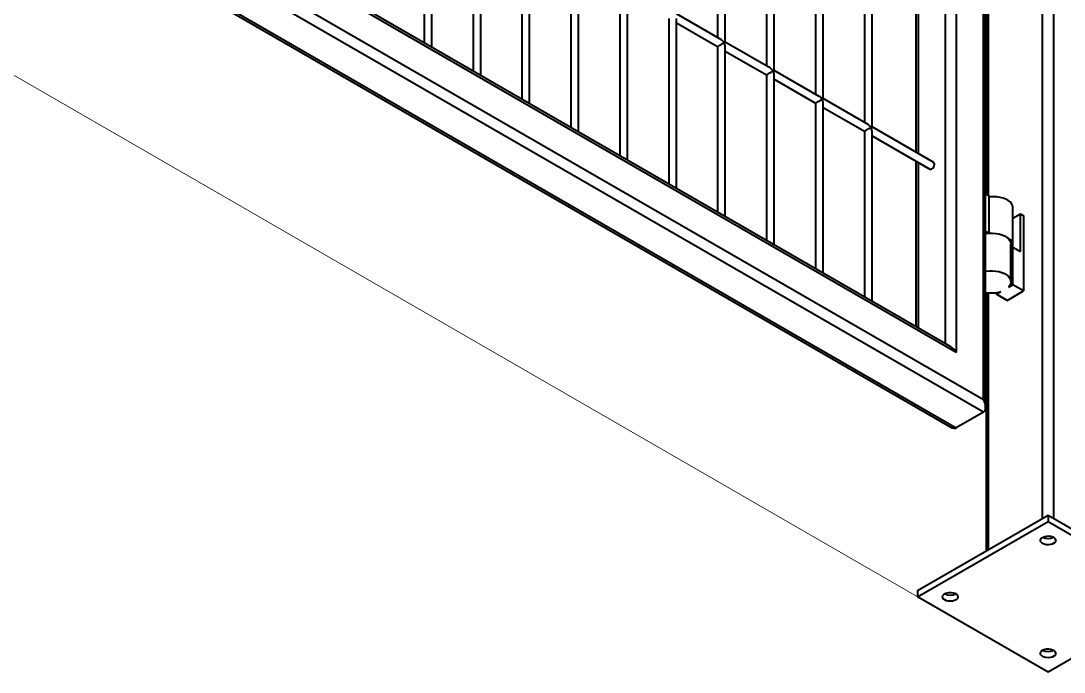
# Model space of a CAD drawing. Header units: millimetres. Extents: x 0 to 420, y 0 to 297.
# Drawn here: x 252.42 to 266, y 89.06 to 97.54 of the extents above; entities that cross this region are included whole.
import ezdxf

# ---------------------------------------------------------------- set-up
doc = ezdxf.new("R2010")
doc.units = ezdxf.units.MM

msp = doc.modelspace()

# ---------------------------------------------------------------- linework, layer by layer
at = {"color": 8, "linetype": 'Continuous', "lineweight": 40}
for p, q in [((265.718, 91.0623), (265.718, 123.2341)), ((265.8594, 123.2341), (265.8594, 91.0623)), ((264.4523, 93.3375), (264.4523, 121.556)), ((265.0109, 118.4947), (265.0109, 95.2675)), ((264.0987, 98.0472), (264.0987, 95.811)), ((264.0987, 95.6956), (264.0987, 93.5416)), ((265.0109, 93.9985), (265.0109, 90.6541))]:
    msp.add_line(p, q, dxfattribs=at)
at = {"color": 7, "linetype": 'Continuous', "lineweight": 20}
for q in [(207.806, 122.5348), (323.7715, 122.5348)]:
    msp.add_line((265.7887, 89.0621), q, dxfattribs=at)
at = {"color": 7, "linetype": 'Continuous', "lineweight": 40}
for p, q in [((264.9473, 92.6097), (264.9473, 121.8418)), ((264.9765, 92.5111), (264.9765, 121.8587)), ((264.5937, 121.6377), (264.5937, 93.222)), ((264.9816, 118.4987), (264.9816, 95.2844)), ((264.5937, 93.222), (253.3366, 99.7206)), ((264.523, 93.2967), (253.3658, 99.7376)), ((252.983, 99.5165), (264.9473, 92.6097)), ((261.489, 99.5538), (261.489, 97.3176)), ((261.589, 97.2599), (261.589, 99.5538)), ((264.9473, 92.4464), (252.8416, 99.4348)), ((257.6706, 99.4064), (257.6706, 97.2525)), ((257.7706, 97.1947), (257.7706, 99.4064)), ((252.488, 99.2307), (264.5937, 92.2423)), ((252.4587, 99.2138), (264.523, 92.2493)), ((262.1254, 99.1864), (262.1254, 96.9502)), ((262.2254, 96.8925), (262.2254, 99.1864)), ((258.307, 99.0391), (258.307, 96.8851)), ((258.407, 96.8274), (258.407, 99.0391)), ((262.7618, 98.819), (262.7618, 96.5828)), ((262.8618, 96.5251), (262.8618, 98.819)), ((258.9434, 98.6717), (258.9434, 96.5177)), ((259.0434, 96.46), (259.0434, 98.6717)), ((263.3982, 98.4516), (263.3982, 96.2155)), ((263.4982, 96.1577), (263.4982, 98.4516)), ((259.5798, 98.3043), (259.5798, 96.1503)), ((259.6798, 96.0926), (259.6798, 98.3043)), ((264.0694, 98.0641), (264.0694, 95.8279)), ((260.2162, 97.9369), (260.2162, 95.7829)), ((260.3162, 95.7252), (260.3162, 97.9369)), ((261.539, 97.2887), (260.9526, 97.6273)), ((260.8526, 97.5695), (260.8526, 95.4155)), ((260.9526, 95.3578), (260.9526, 97.5695)), ((260.9526, 97.5118), (261.489, 97.2021)), ((261.489, 97.2021), (261.489, 95.0482)), ((262.1754, 96.9214), (261.589, 97.2599)), ((261.589, 94.9904), (261.589, 97.2021)), ((261.589, 97.1444), (262.1254, 96.8348)), ((262.1254, 96.8348), (262.1254, 94.6808)), ((262.8118, 96.554), (262.2254, 96.8925)), ((262.2254, 94.6231), (262.2254, 96.8348)), ((262.2254, 96.777), (262.7618, 96.4674)), ((263.4482, 96.1866), (262.8618, 96.5251)), ((262.7618, 96.4674), (262.7618, 94.3134)), ((262.8618, 94.2557), (262.8618, 96.4674)), ((262.8618, 96.4096), (263.3982, 96.1)), ((263.3982, 96.1), (263.3982, 93.946)), ((264.3005, 95.6946), (263.4982, 96.1577)), ((263.4982, 93.8883), (263.4982, 96.1)), ((263.4982, 96.0423), (264.2505, 95.608)), ((264.0694, 95.7125), (264.0694, 93.5585)), ((264.9765, 95.2874), (265.018, 95.2634)), ((265.018, 95.2634), (265.018, 94.7735)), ((265.3316, 94.6143), (265.3316, 95.1042)), ((265.3316, 94.971), (265.4281, 95.0267)), ((265.4281, 94.5368), (265.4281, 95.0267)), ((265.4281, 95.0267), (265.4705, 95.0022)), ((265.4705, 95.0022), (265.4705, 94.0223)), ((265.018, 94.7735), (264.9765, 94.7974)), ((265.3033, 94.1407), (265.3033, 94.6307)), ((265.3033, 94.579), (265.3291, 94.5939)), ((265.3291, 94.104), (265.3291, 94.5939)), ((265.3291, 94.5939), (265.4281, 94.5368)), ((265.2725, 94.0713), (265.3291, 94.104)), ((265.4705, 94.0223), (265.3291, 94.104)), ((264.9816, 94.0025), (264.9816, 90.6372)), ((265.117, 93.9815), (265.1735, 94.0142)), ((265.117, 93.9815), (265.117, 94.0012)), ((265.2584, 93.8999), (265.117, 93.9815)), ((265.2584, 93.8999), (265.4705, 94.0223)), ((264.9473, 92.4464), (264.5937, 92.2423)), ((264.0917, 90.1234), (265.7887, 91.1031)), ((265.7887, 91.1031), (265.7887, 91.0215)), ((265.7887, 91.1031), (267.4858, 90.1234)), ((264.0917, 90.0418), (265.7887, 91.0215)), ((265.7887, 91.0215), (267.4858, 90.0418)), ((264.0917, 90.1234), (264.0917, 90.0418)), ((265.7887, 89.0621), (264.0917, 90.0418)), ((267.4858, 90.0418), (265.7887, 89.0621))]:
    msp.add_line(p, q, dxfattribs=at)
at = {"color": 7, "linetype": 'Continuous', "lineweight": 40, "flags": 128}
for points in [[(264.2755, 95.6104), (264.289, 95.6213), (264.3005, 95.6368), (264.3082, 95.6545), (264.3109, 95.6717), (264.3082, 95.6857), (264.3005, 95.6946), (264.3005, 95.6946)], [(264.2505, 95.608), (264.262, 95.6057), (264.2755, 95.6104)], [(265.3316, 95.1042), (265.3312, 95.1122), (265.3254, 95.1362), (265.3127, 95.1593), (265.2935, 95.1808), (265.2683, 95.2002), (265.2379, 95.2169), (265.203, 95.2304), (265.1647, 95.2404), (265.1241, 95.2465), (265.0823, 95.2486), (265.0404, 95.2466), (265.018, 95.2438)], [(264.9765, 94.768), (264.984, 94.7693), (265.0251, 94.7741), (265.0671, 94.7748), (265.1087, 94.7714), (265.1487, 94.7641), (265.186, 94.753), (265.2196, 94.7384), (265.2485, 94.7209), (265.2719, 94.7007), (265.2891, 94.6786), (265.2997, 94.6552), (265.3033, 94.631), (265.3033, 94.6307)], [(265.3291, 94.5939), (265.33, 94.5981), (265.3312, 94.6223), (265.3254, 94.6463), (265.3127, 94.6694), (265.2935, 94.6909), (265.2683, 94.7103), (265.2437, 94.7242)], [(264.9765, 94.2781), (264.984, 94.2794), (265.0251, 94.2841), (265.0671, 94.2848), (265.1087, 94.2815), (265.1487, 94.2741), (265.186, 94.263), (265.2196, 94.2485), (265.2485, 94.2309), (265.2719, 94.2108), (265.2891, 94.1887), (265.2997, 94.1653), (265.3033, 94.1411), (265.2999, 94.117), (265.2895, 94.0935), (265.2725, 94.0713)], [(265.718, 90.7357), (265.7015, 90.7482), (265.6916, 90.7629), (265.6888, 90.7785), (265.6934, 90.794), (265.7051, 90.8082), (265.723, 90.82), (265.7458, 90.8287), (265.7717, 90.8334), (265.7989, 90.834), (265.8254, 90.8302), (265.8491, 90.8225), (265.8684, 90.8114), (265.8817, 90.7977), (265.8882, 90.7824), (265.8873, 90.7667), (265.879, 90.7517), (265.8641, 90.7386), (265.8436, 90.7283), (265.819, 90.7215), (265.7921, 90.7188), (265.765, 90.7204), (265.7397, 90.7262), (265.718, 90.7357)], [(264.4452, 90.0009), (264.4288, 90.0135), (264.4188, 90.0281), (264.416, 90.0437), (264.4206, 90.0592), (264.4323, 90.0734), (264.4502, 90.0853), (264.473, 90.0939), (264.4989, 90.0987), (264.5261, 90.0992), (264.5526, 90.0955), (264.5763, 90.0878), (264.5956, 90.0766), (264.6089, 90.0629), (264.6154, 90.0477), (264.6145, 90.032), (264.6062, 90.017), (264.5913, 90.0038), (264.5708, 89.9935), (264.5462, 89.9867), (264.5193, 89.9841), (264.4922, 89.9857), (264.4669, 89.9914), (264.4452, 90.0009)], [(265.718, 89.2662), (265.7015, 89.2787), (265.6916, 89.2933), (265.6888, 89.309), (265.6934, 89.3245), (265.7051, 89.3387), (265.723, 89.3505), (265.7458, 89.3591), (265.7717, 89.3639), (265.7989, 89.3644), (265.8254, 89.3607), (265.8491, 89.353), (265.8684, 89.3419), (265.8817, 89.3282), (265.8882, 89.3129), (265.8873, 89.2972), (265.879, 89.2822), (265.8641, 89.2691), (265.8436, 89.2587), (265.819, 89.252), (265.7921, 89.2493), (265.765, 89.2509), (265.7397, 89.2567), (265.718, 89.2662)]]:
    msp.add_lwpolyline(points, dxfattribs=at)
at = {"color": 7, "linetype": 'Continuous', "lineweight": 40}
for centre, radius, start, end in [((265.0529, 94.4118), 0.4155, 259.40529, 286.8736), ((265.7887, 90.9511), 0.1513, 242.13851, 297.86149), ((264.5159, 90.2164), 0.1513, 242.13895, 297.85571), ((265.7887, 89.4816), 0.1513, 242.13897, 297.85565)]:
    msp.add_arc(centre, radius, start, end, dxfattribs=at)
for centre, major_axis, ratio, start_param, end_param in [((261.539, 97.231), (0.05, 0.0289), 0.0000704, 3.141552, 5.4977465), ((261.539, 97.231), (-0.0354, 0.0612), 0.5773346, 4.7123483, 5.4978278), ((261.539, 97.231), (0.05, 0.0289), 0.0000704, 5.4977465, 6.2831447), ((261.539, 97.231), (-0.0354, 0.0612), 0.5773346, 3.9269502, 4.7123483), ((262.1754, 96.8636), (-0.0354, 0.0612), 0.5773346, 4.7123483, 5.4978278), ((262.1754, 96.8636), (0.05, 0.0289), 0.0000704, 3.141552, 5.4977465), ((262.1754, 96.8636), (0.05, 0.0289), 0.0000704, 5.4977465, 6.2831447), ((262.1754, 96.8636), (-0.0354, 0.0612), 0.5773346, 3.9269502, 4.7123483), ((262.8118, 96.4962), (0.05, 0.0289), 0.0000704, 3.141552, 5.4977465), ((262.8118, 96.4962), (-0.0354, 0.0612), 0.5773346, 4.7123483, 5.4978278), ((262.8118, 96.4962), (0.05, 0.0289), 0.0000704, 5.4977465, 6.2831447), ((262.8118, 96.4962), (-0.0354, 0.0612), 0.5773346, 3.9269502, 4.7123483), ((263.4482, 96.1289), (0.05, 0.0289), 0.0000704, 3.141552, 5.4977465), ((263.4482, 96.1289), (-0.0354, 0.0612), 0.5773346, 4.7123483, 5.4978278), ((263.4482, 96.1289), (0.05, 0.0289), 0.0000704, 5.4977465, 6.2831447), ((263.4482, 96.1289), (-0.0354, 0.0612), 0.5773346, 3.9269502, 4.7123483), ((264.523, 93.1812), (-0.0707, 0.1225), 0.5773346, 4.7123483, 5.4978278), ((264.8765, 92.5688), (-0.0707, 0.1225), 0.5773346, 3.141552, 4.7123483), ((264.523, 92.3647), (-0.0707, 0.1225), 0.5773346, 2.3562351, 3.141552)]:
    msp.add_ellipse(centre, major_axis=major_axis, ratio=ratio, start_param=start_param, end_param=end_param, dxfattribs=at)

doc.saveas('drawing.dxf')
